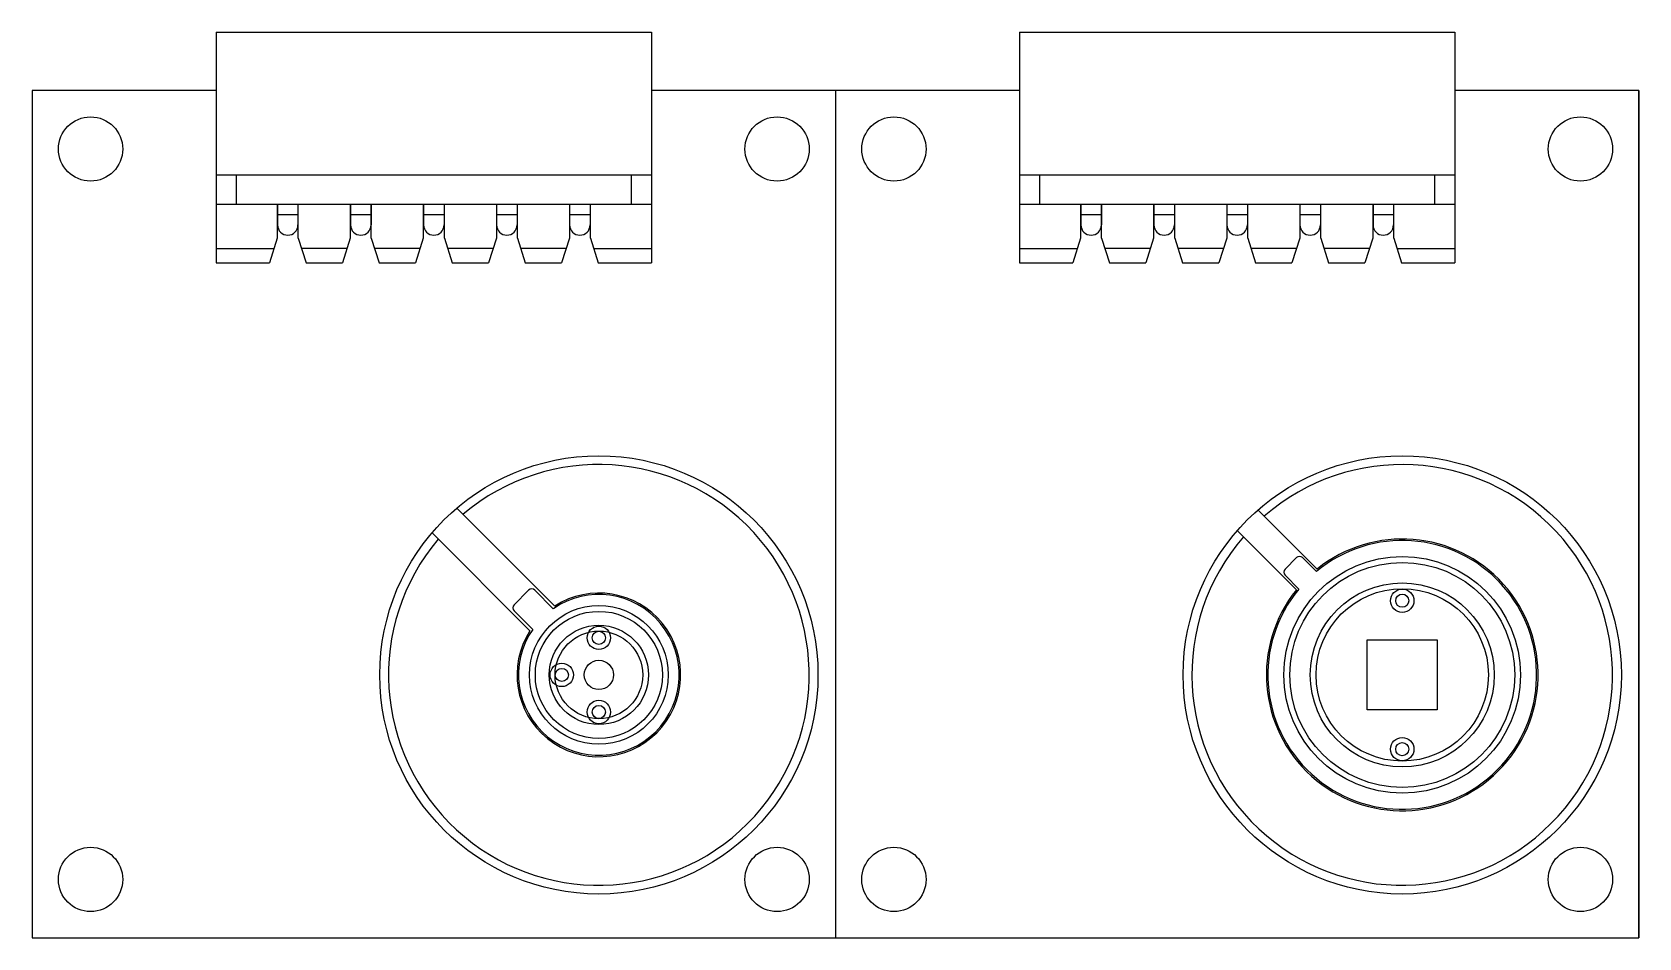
# Model space of a CAD drawing. Header units: millimetres. Extents: x 6.2 to 61.2, y 170.5 to 201.5.
import ezdxf

# ---------------------------------------------------------------- set-up
doc = ezdxf.new("R2010")
doc.units = ezdxf.units.MM
doc.header["$LTSCALE"] = 23.1
for name, color, linetype in [('22057055_1SHAPE', 7, 'CONTINUOUS'), ('A19-009P-3106_UV_PD_ARRAY_SHAPE', 7, 'CONTINUOUS'), ('A19-009P-3107_MIR_PD_ARRAYSHAPE', 7, 'CONTINUOUS'), ('A19-009P-4401_UV_PD_MOUNT_SHAPE', 7, 'CONTINUOUS'), ('A19-009P-5401_MIR_PD_MOUNTSHAPE', 7, 'CONTINUOUS'), ('G12183-010KSHAPE', 7, 'CONTINUOUS'), ('S12698-01SHAPE', 7, 'CONTINUOUS')]:
    doc.layers.add(name, color=color, linetype=linetype)

msp = doc.modelspace()

# ---------------------------------------------------------------- linework, layer by layer
at = {"layer": '22057055_1SHAPE', "color": 7, "linetype": 'Continuous'}
for p, q in [((12.527, 201.495), (27.427, 201.495)), ((12.527, 201.495), (12.527, 193.595)), ((27.427, 201.495), (27.427, 193.595)), ((40.027, 201.495), (54.927, 201.495)), ((40.027, 201.495), (40.027, 193.595)), ((54.927, 201.495), (54.927, 193.595)), ((27.427, 196.595), (12.527, 196.595)), ((13.227, 195.595), (13.227, 196.595)), ((26.727, 196.595), (26.727, 195.595)), ((54.927, 196.595), (40.027, 196.595)), ((40.727, 195.595), (40.727, 196.595)), ((54.227, 196.595), (54.227, 195.595)), ((27.427, 195.595), (12.527, 195.595)), ((14.617, 195.595), (14.617, 194.445)), ((14.627, 195.595), (14.627, 194.895)), ((15.327, 195.595), (15.327, 194.895)), ((15.337, 194.445), (15.337, 195.595)), ((17.117, 195.595), (17.117, 194.445)), ((17.127, 195.595), (17.127, 194.895)), ((17.827, 195.595), (17.827, 194.895)), ((17.837, 194.445), (17.837, 195.595)), ((19.617, 195.595), (19.617, 194.445)), ((19.627, 195.595), (19.627, 194.895)), ((20.327, 195.595), (20.327, 194.895)), ((20.337, 194.445), (20.337, 195.595)), ((22.117, 195.595), (22.117, 194.445)), ((22.127, 195.595), (22.127, 194.895)), ((22.827, 195.595), (22.827, 194.895)), ((22.837, 194.445), (22.837, 195.595)), ((24.617, 195.595), (24.617, 194.445)), ((24.627, 195.595), (24.627, 194.895)), ((25.327, 195.595), (25.327, 194.895)), ((25.337, 194.445), (25.337, 195.595)), ((54.927, 195.595), (40.027, 195.595)), ((42.117, 195.595), (42.117, 194.445)), ((42.127, 195.595), (42.127, 194.895)), ((42.827, 195.595), (42.827, 194.895)), ((42.837, 194.445), (42.837, 195.595)), ((44.617, 195.595), (44.617, 194.445)), ((44.627, 195.595), (44.627, 194.895)), ((45.327, 195.595), (45.327, 194.895)), ((45.337, 194.445), (45.337, 195.595)), ((47.117, 195.595), (47.117, 194.445)), ((47.127, 195.595), (47.127, 194.895)), ((47.827, 195.595), (47.827, 194.895)), ((47.837, 194.445), (47.837, 195.595)), ((49.617, 195.595), (49.617, 194.445)), ((49.627, 195.595), (49.627, 194.895)), ((50.327, 195.595), (50.327, 194.895)), ((50.337, 194.445), (50.337, 195.595)), ((52.117, 195.595), (52.117, 194.445)), ((52.127, 195.595), (52.127, 194.895)), ((52.827, 195.595), (52.827, 194.895)), ((52.837, 194.445), (52.837, 195.595)), ((15.327, 195.245), (14.627, 195.245)), ((17.827, 195.245), (17.127, 195.245)), ((20.327, 195.245), (19.627, 195.245)), ((22.827, 195.245), (22.127, 195.245)), ((25.327, 195.245), (24.627, 195.245)), ((42.827, 195.245), (42.127, 195.245)), ((45.327, 195.245), (44.627, 195.245)), ((47.827, 195.245), (47.127, 195.245)), ((50.327, 195.245), (49.627, 195.245)), ((52.827, 195.245), (52.127, 195.245)), ((14.617, 194.445), (14.352, 193.595)), ((15.337, 194.445), (15.602, 193.595)), ((17.117, 194.445), (16.852, 193.595)), ((17.837, 194.445), (18.102, 193.595)), ((19.617, 194.445), (19.352, 193.595)), ((20.337, 194.445), (20.602, 193.595)), ((22.117, 194.445), (21.852, 193.595)), ((22.837, 194.445), (23.102, 193.595)), ((24.617, 194.445), (24.352, 193.595)), ((25.337, 194.445), (25.602, 193.595)), ((42.117, 194.445), (41.852, 193.595)), ((42.837, 194.445), (43.102, 193.595)), ((44.617, 194.445), (44.352, 193.595)), ((45.337, 194.445), (45.602, 193.595)), ((47.117, 194.445), (46.852, 193.595)), ((47.837, 194.445), (48.102, 193.595)), ((49.617, 194.445), (49.352, 193.595)), ((50.337, 194.445), (50.602, 193.595)), ((52.117, 194.445), (51.852, 193.595)), ((52.837, 194.445), (53.102, 193.595)), ((12.527, 194.095), (14.508, 194.095)), ((17.008, 194.095), (15.446, 194.095)), ((19.508, 194.095), (17.946, 194.095)), ((22.008, 194.095), (20.446, 194.095)), ((24.508, 194.095), (22.946, 194.095)), ((25.446, 194.095), (27.427, 194.095)), ((40.027, 194.095), (42.008, 194.095)), ((44.508, 194.095), (42.946, 194.095)), ((47.008, 194.095), (45.446, 194.095)), ((49.508, 194.095), (47.946, 194.095)), ((52.008, 194.095), (50.446, 194.095)), ((52.946, 194.095), (54.927, 194.095)), ((12.527, 193.595), (14.352, 193.595)), ((15.602, 193.595), (16.852, 193.595)), ((18.102, 193.595), (19.352, 193.595)), ((20.602, 193.595), (21.852, 193.595)), ((23.102, 193.595), (24.352, 193.595)), ((25.602, 193.595), (27.427, 193.595)), ((40.027, 193.595), (41.852, 193.595)), ((43.102, 193.595), (44.352, 193.595)), ((45.602, 193.595), (46.852, 193.595)), ((48.102, 193.595), (49.352, 193.595)), ((50.602, 193.595), (51.852, 193.595)), ((53.102, 193.595), (54.927, 193.595))]:
    msp.add_line(p, q, dxfattribs=at)
for centre in [(14.977, 194.895), (17.477, 194.895), (19.977, 194.895), (22.477, 194.895), (24.977, 194.895), (42.477, 194.895), (44.977, 194.895), (47.477, 194.895), (49.977, 194.895), (52.477, 194.895)]:
    msp.add_arc(centre, 0.35, 180, 0, dxfattribs=at)
at = {"layer": 'A19-009P-3106_UV_PD_ARRAY_SHAPE', "color": 7, "linetype": 'Continuous'}
for centre in [(53.127, 182.035), (53.127, 176.955)]:
    msp.add_circle(centre, 0.4, dxfattribs=at)
at = {"layer": 'A19-009P-3107_MIR_PD_ARRAYSHAPE', "color": 7, "linetype": 'Continuous'}
for p, q in [((6.227, 199.495), (6.227, 170.495)), ((12.527, 199.495), (6.227, 199.495)), ((33.727, 199.495), (27.427, 199.495)), ((33.727, 199.495), (33.727, 170.495)), ((40.027, 199.495), (33.727, 199.495)), ((61.227, 199.495), (54.927, 199.495)), ((61.227, 170.495), (61.227, 199.495)), ((61.227, 199.495), (61.227, 170.495)), ((6.227, 170.495), (33.727, 170.495)), ((33.727, 170.495), (61.227, 170.495))]:
    msp.add_line(p, q, dxfattribs=at)
for centre, radius in [((8.227, 197.495), 1.1), ((31.727, 197.495), 1.1), ((35.727, 197.495), 1.1), ((59.227, 197.495), 1.1), ((25.627, 180.765), 0.4), ((24.357, 179.495), 0.4), ((25.627, 178.225), 0.4), ((8.227, 172.495), 1.1), ((31.727, 172.495), 1.1), ((35.727, 172.495), 1.1), ((59.227, 172.495), 1.1)]:
    msp.add_circle(centre, radius, dxfattribs=at)
at = {"layer": 'A19-009P-4401_UV_PD_MOUNT_SHAPE', "color": 7, "linetype": 'Continuous'}
for p, q in [((48.189, 185.14), (50.211, 183.118)), ((49.504, 182.41), (47.482, 184.433))]:
    msp.add_line(p, q, dxfattribs=at)
msp.add_circle((53.127, 179.495), 7.5, dxfattribs=at)
for radius, start, end in [(7.2, 138.9821, 131.0179), (4.65, 141.1728, 128.8272)]:
    msp.add_arc((53.127, 179.495), radius, start, end, dxfattribs=at)
at = {"layer": 'A19-009P-5401_MIR_PD_MOUNTSHAPE', "color": 7, "linetype": 'Continuous'}
for p, q in [((20.765, 185.206), (24.117, 181.853)), ((23.269, 181.005), (19.916, 184.357))]:
    msp.add_line(p, q, dxfattribs=at)
msp.add_circle((25.627, 179.495), 7.5, dxfattribs=at)
for radius, start, end in [(7.2, 139.7802, 130.2198), (2.8, 147.3736, 122.6264)]:
    msp.add_arc((25.627, 179.495), radius, start, end, dxfattribs=at)
at = {"layer": 'G12183-010KSHAPE', "color": 7, "linetype": 'Continuous'}
for p, q in [((23.223, 182.394), (22.728, 181.899)), ((24.068, 181.761), (23.435, 182.394)), ((22.728, 181.687), (23.361, 181.054))]:
    msp.add_line(p, q, dxfattribs=at)
for centre, radius in [((25.627, 179.495), 2.375), ((25.627, 179.495), 2.175), ((25.627, 179.495), 1.7), ((25.627, 179.495), 1.5), ((25.627, 180.765), 0.225), ((25.627, 179.495), 0.5), ((24.357, 179.495), 0.225), ((25.627, 178.225), 0.225)]:
    msp.add_circle(centre, radius, dxfattribs=at)
for centre, radius, start, end in [((25.627, 179.495), 2.75, 145.4757, 124.5243), ((23.329, 182.288), 0.15, 45, 135), ((22.834, 181.793), 0.15, 135, 225)]:
    msp.add_arc(centre, radius, start, end, dxfattribs=at)
at = {"layer": 'S12698-01SHAPE', "color": 7, "linetype": 'Continuous'}
for p, q in [((49.503, 183.508), (49.114, 183.119)), ((50.189, 183.034), (49.715, 183.508)), ((49.114, 182.907), (49.588, 182.433)), ((51.927, 178.295), (51.927, 180.695)), ((51.927, 180.695), (54.327, 180.695)), ((54.327, 180.695), (54.327, 178.295)), ((54.327, 178.295), (51.927, 178.295))]:
    msp.add_line(p, q, dxfattribs=at)
for centre, radius in [((53.127, 179.495), 4.05), ((53.127, 179.495), 3.85), ((53.127, 179.495), 3.15), ((53.127, 179.495), 2.95), ((53.127, 182.035), 0.225), ((53.127, 176.955), 0.225)]:
    msp.add_circle(centre, radius, dxfattribs=at)
for centre, radius, start, end in [((53.127, 179.495), 4.6, 140.3012, 129.6988), ((49.609, 183.402), 0.15, 45, 135), ((49.22, 183.013), 0.15, 135, 225)]:
    msp.add_arc(centre, radius, start, end, dxfattribs=at)

doc.saveas('drawing.dxf')
